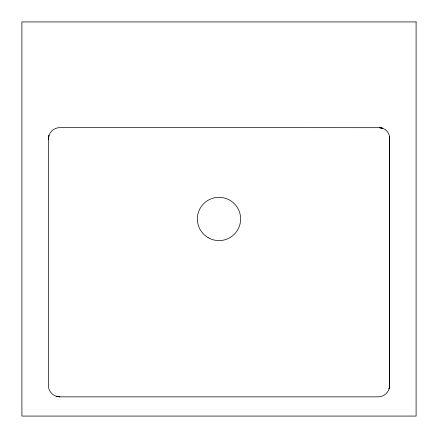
<?xml version="1.0" encoding="UTF-8"?>
<svg xmlns="http://www.w3.org/2000/svg" width="438" height="438" viewBox="0 0 438 438"><rect width="100%" height="100%" fill="white"/><g stroke="black" fill="none" stroke-linecap="round" stroke-linejoin="round"><path stroke-width="0.66" d="M389.661 385.314L389.097 388.878L389.661 385.314L389.481 136.421L389.661 385.314A11.53 11.53 0 0 1 378.131 396.844L59.869 396.844L56.31 396.28L59.869 396.844A11.53 11.53 0 0 1 48.339 385.314L48.339 139.164L48.903 135.605L48.339 139.164A11.53 11.53 0 0 1 59.869 127.633L379.259 127.688L382.456 128.197L379.259 127.688M379.259 127.633L380.879 127.819A10.348 10.348 0 0 1 389.606 138.036M416.1 21.927L21.9 21.927L21.9 416.073L416.1 416.073L416.1 21.927M208.181 237.692A21.632 21.632 0 0 0 240.632 218.956A21.632 21.632 0 0 0 208.181 200.221A21.632 21.632 0 0 0 208.181 237.692"/></g></svg>
